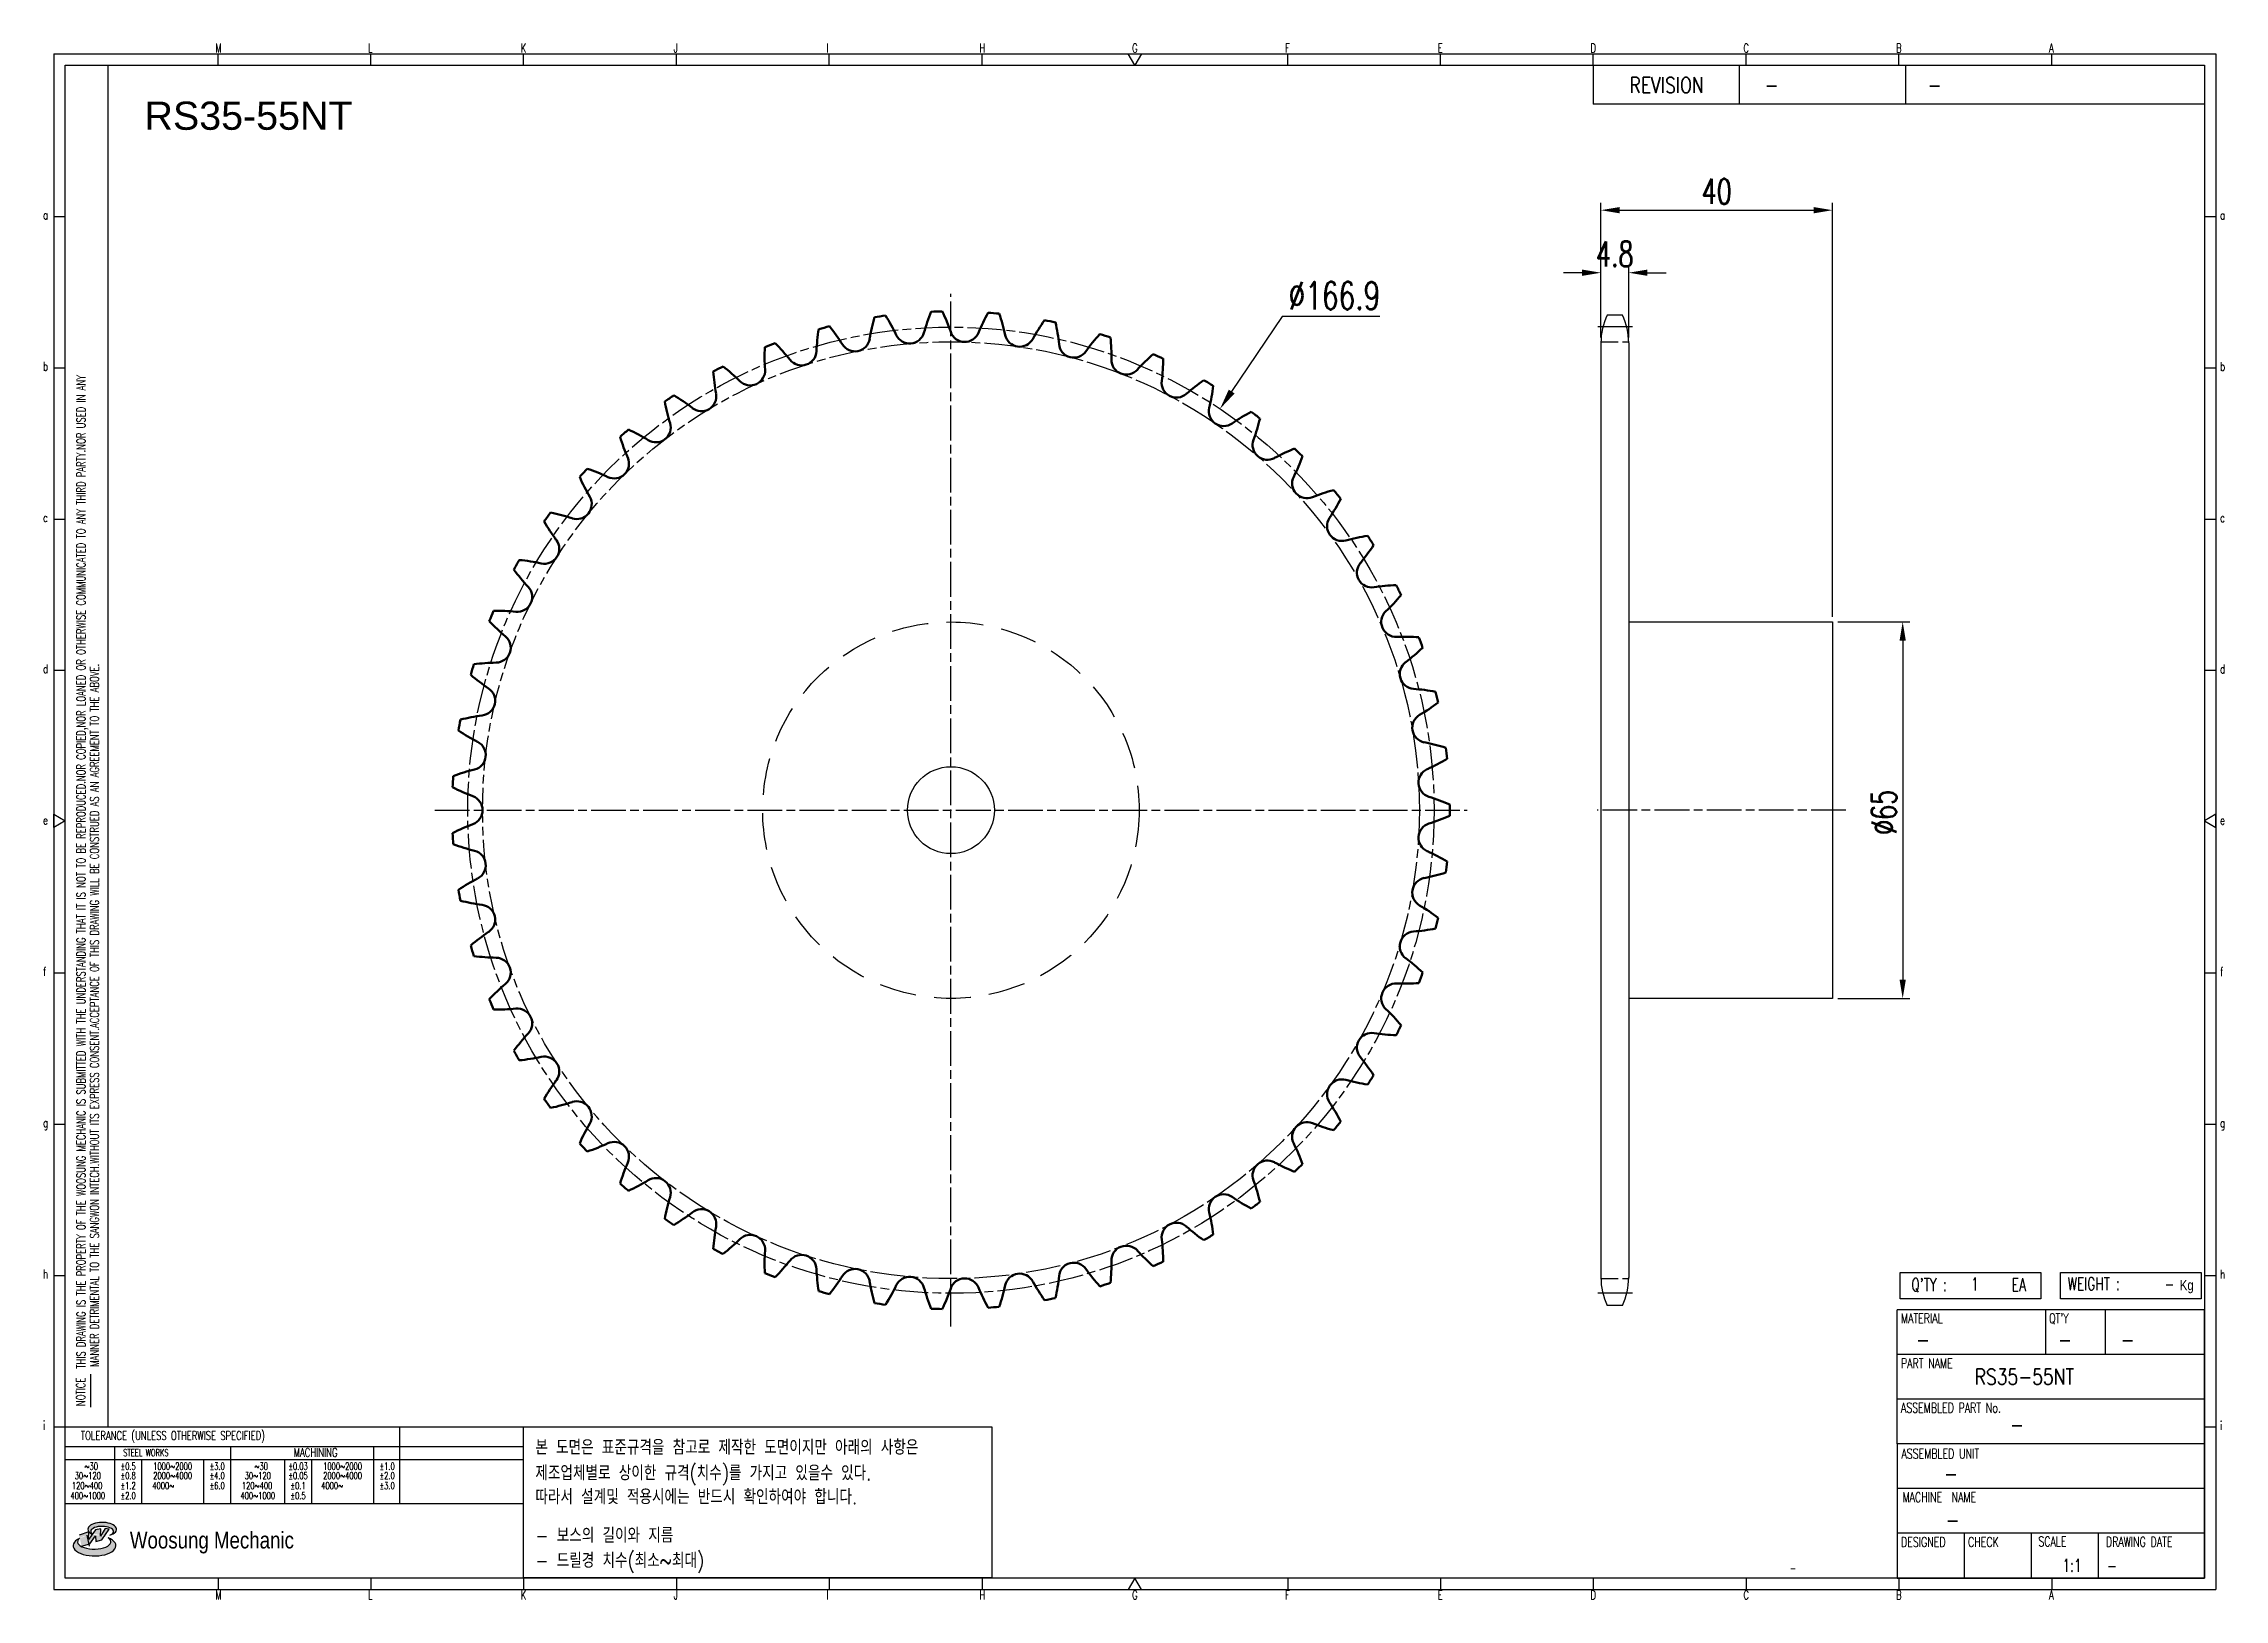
# Model space of a CAD drawing. Header units: millimetres. Extents: x -44812 to -44435, y 1096 to 1364.
import ezdxf
from ezdxf.enums import TextEntityAlignment as Align

# ---------------------------------------------------------------- set-up
doc = ezdxf.new("R2010")
doc.units = ezdxf.units.MM
for name, pattern in [('AM_ISO02W050', [7.5, 6, -1.5]), ('AM_ISO02W050x2', [3.75, 3, -0.75]), ('AM_ISO08W050', [18, 12, -1.5, 3, -1.5]), ('AM_ISO08W050x2', [9, 6, -0.75, 1.5, -0.75]), ('HIDDEN', [9.525, 6.35, -3.175])]:
    doc.linetypes.add(name, pattern=pattern)
for name, color, linetype, lineweight in [('AM_0N', 7, 'Continuous', 50), ('AM_3N', 6, 'AM_ISO02W050', 25), ('AM_7', 4, 'AM_ISO08W050', 25), ('AM_7N', 4, 'AM_ISO08W050', 25)]:
    doc.layers.add(name, color=color, linetype=linetype, lineweight=lineweight)
for name, color, linetype in [('HL', 2, 'HIDDEN'), ('S-DIM', 7, 'Continuous'), ('TITLE', 7, 'Continuous'), ('도면레이아웃', 7, 'Continuous')]:
    doc.layers.add(name, color=color, linetype=linetype)
doc.styles.add('HAN', font='ROMANS.shx', dxfattribs={"width": 0.7, "bigfont": 'whgtxt.shx'})
doc.styles.add('HKD_ST2', font='romans.shx', dxfattribs={"width": 0.7, "height": 4, "bigfont": '@extfont2.shx'})
doc.styles.add('HSG', font='SIMPLEX.shx', dxfattribs={"width": 0.7, "bigfont": 'HSG.shx'})
doc.styles.add('ROMANS', font='romans.shx', dxfattribs={"width": 0.7, "bigfont": 'whgtxt.shx'})
doc.styles.add('SLDTEXTSTYLE4', font='arial.ttf', dxfattribs={"width": 0.8})
doc.styles.get("Standard").update_dxf_attribs({"font": 'arial.ttf'})
doc.dimstyles.new('APP10', dxfattribs={"dimscale": 2, "dimtxt": 2.4, "dimasz": 1.8, "dimexe": 0.7, "dimexo": 0.5, "dimgap": 0.6, "dimtad": 1, "dimtoh": 1, "dimdec": 1, "dimrnd": 0.01, "dimzin": 9, "dimdsep": 46, "dimtxsty": 'HSG', "dimcen": 0, "dimclrd": 1, "dimclre": 1, "dimclrt": 256, "dimazin": 2, "dimtp": 1, "dimtm": 1, "dimtfac": 0.5, "dimtdec": 1, "dimtofl": 0, "dimtmove": 0, "dimatfit": 3, "dimfxl": 0, "dimtvp": 1, "dimtolj": 2, "dimlwd": -1, "dimlwe": -1, "dimarcsym": 0})
doc.dimstyles.new('APP8', dxfattribs={"dimscale": 1.8, "dimtxt": 2.4, "dimasz": 1.8, "dimexe": 0.7, "dimexo": 0.5, "dimgap": 0.6, "dimtad": 1, "dimtoh": 1, "dimdec": 1, "dimrnd": 0.01, "dimzin": 9, "dimdsep": 46, "dimtxsty": 'HSG', "dimcen": 0, "dimclrd": 1, "dimclre": 1, "dimclrt": 256, "dimazin": 2, "dimtp": 1, "dimtm": 1, "dimtfac": 0.5, "dimtdec": 1, "dimtofl": 0, "dimtmove": 0, "dimatfit": 3, "dimfxl": 0, "dimtvp": 1, "dimtolj": 2, "dimlwd": -1, "dimlwe": -1, "dimarcsym": 0})

# ---------------------------------------------------------------- blocks, each defined once
blk = doc.blocks.new('SUYWSHJH')
at = {"layer": '도면레이아웃'}
h = blk.add_hatch(color=10, dxfattribs=at)
h.paths.add_polyline_path([(1.544, 35.177), (1.554, 34.966), (1.779, 35.034), (2.054, 35.422), (1.908, 35.446), (1.728, 35.167), (1.741, 35.439), (1.547, 35.405), (1.292, 35.041), (1.295, 35.33), (0.943, 35.208), (1.03, 34.8), (1.336, 34.885)])
edge = h.paths.add_edge_path()
edge.add_ellipse((1.795, 35.421), major_axis=(-0.53, 0), ratio=0.487785, start_angle=122.36065, end_angle=403.39574)
edge.add_line((1.411, 35.244), (1.419, 35.261))
edge.add_ellipse((1.798, 35.344), major_axis=(-0.423, 0), ratio=0.444396, start_angle=131.58977, end_angle=386.19408, ccw=False)
edge = h.paths.add_edge_path()
edge.add_ellipse((1.512, 34.815), major_axis=(-0.793, 0), ratio=0.480113, start_angle=314.67633, end_angle=590.85213)
edge.add_ellipse((1.501, 34.958), major_axis=(-0.62, 0), ratio=0.43311, start_angle=331.7024, end_angle=574.42495, ccw=False)
for p, q in [((0, 90.118), (80.15, 90.118)), ((0, 90.118), (0, 33.191)), ((6.089, 89.693), (6.089, 90.118)), ((11.753, 89.693), (11.753, 90.118)), ((17.418, 89.693), (17.418, 90.118)), ((23.082, 89.693), (23.082, 90.118)), ((28.746, 89.693), (28.746, 90.118)), ((34.411, 89.693), (34.411, 90.118)), ((45.739, 89.693), (45.739, 90.118)), ((51.404, 89.693), (51.404, 90.118)), ((57.068, 89.693), (57.068, 90.118)), ((62.732, 89.693), (62.732, 90.118)), ((68.397, 89.693), (68.397, 90.118)), ((74.061, 89.693), (74.061, 90.118)), ((80.15, 90.118), (80.15, 33.191)), ((0, 84.085), (0.425, 84.085)), ((79.725, 84.085), (80.15, 84.085)), ((0, 78.478), (0.425, 78.478)), ((79.725, 78.478), (80.15, 78.478)), ((0, 72.87), (0.425, 72.87)), ((79.725, 72.87), (80.15, 72.87)), ((0, 67.262), (0.425, 67.262)), ((79.725, 67.262), (80.15, 67.262)), ((0, 56.047), (0.425, 56.047)), ((79.725, 56.047), (80.15, 56.047)), ((0, 50.439), (0.425, 50.439)), ((79.725, 50.439), (80.15, 50.439)), ((0, 44.832), (0.425, 44.832)), ((79.725, 44.832), (80.15, 44.832)), ((1.377, 39.947), (1.377, 41.174)), ((0, 39.224), (0.425, 39.224)), ((79.725, 39.224), (80.15, 39.224)), ((0, 33.191), (80.15, 33.191)), ((6.089, 33.616), (6.089, 33.191)), ((11.753, 33.616), (11.753, 33.191)), ((17.418, 33.616), (17.418, 33.191)), ((23.082, 33.616), (23.082, 33.191)), ((28.746, 33.616), (28.746, 33.191)), ((34.411, 33.616), (34.411, 33.191)), ((45.739, 33.616), (45.739, 33.191)), ((51.404, 33.616), (51.404, 33.191)), ((57.068, 33.616), (57.068, 33.191)), ((62.732, 33.616), (62.732, 33.191)), ((68.397, 33.616), (68.397, 33.191)), ((74.061, 33.616), (74.061, 33.191))]:
    blk.add_line(p, q)
at = {"color": 2}
for p, q in [((2.017, 39.224), (2.017, 89.693)), ((0.425, 39.224), (17.418, 39.224)), ((12.816, 39.224), (12.816, 36.382)), ((17.418, 33.616), (17.418, 39.224)), ((0.425, 38.487), (17.418, 38.487)), ((0.425, 38.012), (17.418, 38.012)), ((2.257, 38.487), (2.257, 36.382)), ((3.257, 38.012), (3.257, 36.382)), ((5.557, 38.012), (5.557, 36.382)), ((6.557, 38.5), (6.557, 36.382)), ((8.557, 38.012), (8.557, 36.382)), ((9.557, 38.026), (9.557, 36.382)), ((11.857, 38.487), (11.857, 36.382)), ((0.425, 36.382), (17.418, 36.382))]:
    blk.add_line(p, q, dxfattribs=at)
at = {"color": 6, "ltscale": 0.5}
for p, q in [((57.068, 89.693), (57.068, 88.246)), ((62.47, 89.693), (62.47, 88.246)), ((68.635, 89.693), (68.635, 88.246)), ((79.725, 88.246), (57.068, 88.246)), ((68.336, 38.59), (68.336, 43.563)), ((79.725, 43.563), (68.336, 43.563)), ((73.827, 43.563), (73.827, 41.905)), ((76.037, 43.563), (76.037, 41.905)), ((79.725, 38.59), (79.725, 43.563)), ((79.725, 41.905), (68.336, 41.905)), ((79.725, 40.248), (68.336, 40.248)), ((68.336, 38.59), (68.336, 33.616)), ((79.725, 38.59), (68.336, 38.59)), ((79.725, 33.616), (79.725, 38.59)), ((79.725, 36.932), (68.336, 36.932)), ((79.725, 35.274), (68.336, 35.274)), ((70.822, 33.616), (70.822, 35.274)), ((73.309, 33.616), (73.309, 35.274)), ((75.796, 33.616), (75.796, 35.274)), ((68.336, 33.616), (79.725, 33.616))]:
    blk.add_line(p, q, dxfattribs=at)
for points in [[(40.075, 89.693), (39.83, 90.118), (40.32, 90.118)], [(0.425, 89.693), (79.725, 89.693), (79.725, 33.616), (0.425, 33.616)], [(0.425, 61.679), (0, 61.433), (0, 61.924)], [(79.725, 61.679), (80.15, 61.433), (80.15, 61.924)], [(40.075, 33.616), (39.83, 33.191), (40.32, 33.191)]]:
    blk.add_lwpolyline(points, close=True)
at = {"layer": 'TITLE', "color": 20}
for p, q in [((68.449, 43.961), (68.449, 44.936)), ((68.449, 44.936), (73.654, 44.936)), ((73.654, 44.936), (73.654, 43.961)), ((74.39, 43.961), (74.39, 44.936)), ((74.39, 44.936), (79.595, 44.936)), ((79.595, 44.936), (79.595, 43.961)), ((73.654, 43.961), (68.449, 43.961)), ((79.595, 43.961), (74.39, 43.961))]:
    blk.add_line(p, q, dxfattribs=at)
at = {"layer": '도면레이아웃'}
for p, q in [((1.295, 35.33), (0.943, 35.208)), ((1.03, 34.8), (1.336, 34.885)), ((1.224, 35.208), (1.311, 34.8)), ((1.224, 35.208), (1.224, 35.208)), ((1.547, 35.405), (1.292, 35.041)), ((1.292, 35.041), (1.295, 35.33)), ((1.336, 34.885), (1.544, 35.177)), ((1.419, 35.261), (1.411, 35.244)), ((1.544, 35.177), (1.554, 34.966)), ((1.741, 35.439), (1.547, 35.405)), ((1.554, 34.966), (1.779, 35.034)), ((1.908, 35.446), (1.728, 35.167)), ((1.728, 35.167), (1.741, 35.439)), ((1.779, 35.034), (2.054, 35.422)), ((2.054, 35.422), (1.908, 35.446))]:
    blk.add_line(p, q, dxfattribs=at)
for centre, major_axis, ratio, start_param, end_param in [((1.795, 35.421), (-0.53, 0), 0.487785, 2.135596, 7.040584), ((1.512, 34.815), (-0.793, 0), 0.480113, 5.492138, 10.312315), ((1.501, 34.958), (-0.62, 0), 0.43311, 5.789299, 10.025607), ((1.798, 35.344), (-0.423, 0), 0.444396, 2.296675, 6.740358)]:
    blk.add_ellipse(centre, major_axis=major_axis, ratio=ratio, start_param=start_param, end_param=end_param, dxfattribs=at)
at = {"color": 4, "style": 'HKD_ST2', "width": 0.7}
for s, p in [('M', (5.988, 90.164)), ('L', (11.652, 90.164)), ('K', (17.316, 90.164)), ('J', (22.981, 90.164)), ('I', (28.645, 90.164)), ('H', (34.309, 90.164)), ('G', (39.974, 90.164)), ('F', (45.638, 90.164)), ('E', (51.302, 90.164)), ('D', (56.967, 90.164)), ('C', (62.631, 90.164)), ('B', (68.295, 90.164)), ('A', (73.96, 90.164)), ('a', (-0.395, 83.976)), ('a', (80.305, 83.97)), ('b', (-0.395, 78.368)), ('b', (80.305, 78.362)), ('c', (-0.395, 72.76)), ('c', (80.305, 72.754)), ('d', (-0.395, 67.153)), ('d', (80.305, 67.147)), ('e', (-0.395, 61.545)), ('e', (80.305, 61.539)), ('f', (-0.395, 55.937)), ('f', (80.305, 55.931)), ('g', (-0.395, 50.33)), ('g', (80.305, 50.324)), ('h', (-0.395, 44.722)), ('h', (80.305, 44.716)), ('i', (-0.395, 39.114)), ('i', (80.305, 39.108)), ('M', (5.988, 32.824)), ('L', (11.652, 32.824)), ('K', (17.316, 32.824)), ('J', (22.981, 32.824)), ('I', (28.645, 32.824)), ('H', (34.309, 32.824)), ('G', (39.974, 32.824)), ('F', (45.638, 32.824)), ('E', (51.302, 32.824)), ('D', (56.967, 32.824)), ('C', (62.631, 32.824)), ('B', (68.295, 32.824)), ('A', (73.96, 32.824))]:
    blk.add_text(s, height=0.326, dxfattribs=at).set_placement(p)
for s, height, style, width, p in [('REVISION', 0.5806, 'HAN', 0.8, (58.415, 88.664)), ('-', 0.581, 'HAN', 0.8, (63.426, 88.664)), ('-', 0.581, 'HAN', 0.8, (69.468, 88.664)), ("Q'TY : ", 0.4746, 'HKD_ST2', 0.7, (68.857, 44.253)), ('1', 0.475, 'HKD_ST2', 0.7, (71.071, 44.275)), ('EA', 0.4746, 'HKD_ST2', 0.7, (72.578, 44.253)), ('WEIGHT : ', 0.4746, 'HKD_ST2', 0.7, (74.65, 44.286)), ('-', 0.581, 'HAN', 0.8, (69.029, 42.157)), ('-', 0.581, 'HAN', 0.8, (74.289, 42.157)), ('-', 0.581, 'HAN', 0.8, (76.623, 42.157)), ('-', 0.581, 'HAN', 0.8, (72.515, 39.013)), ('-', 0.581, 'HAN', 0.8, (70.067, 37.189)), ('-', 0.581, 'HAN', 0.8, (70.126, 35.48)), ('1:1', 0.4746, 'HKD_ST2', 0.7, (74.458, 33.848)), ('-', 0.475, 'HKD_ST2', 0.7, (76.112, 33.837))]:
    blk.add_text(s, height=height, dxfattribs=dict(style=style, width=width)).set_placement(p)
at = {"color": 1, "style": 'HKD_ST2', "width": 0.7}
for s, p in [(' THIS DRAWING IS THE PROPERTY OF THE WOOSUNG MECHANIC IS SUBMITTED WITH THE UNDERSTANDING THAT IT IS NOT TO BE REPRODUCED.NOR COPIED,NOR LOANED OR OTHERWISE COMMUNICATED TO ANY THIRD PARTY.NOR USED IN ANY', (1.173, 41.217)), ('MANNER DETRIMENTAL TO THE SANGWON INTECH.WITHOUT ITS EXPRESS CONSENT.ACCEPTANCE OF THIS DRAWING WILL BE CONSTRUED AS AN AGREEMENT TO THE ABOVE.', (1.672, 41.447))]:
    blk.add_text(s, height=0.326266, rotation=90, dxfattribs=at).set_placement(p)
at = {"style": 'HKD_ST2', "width": 0.7}
blk.add_text('-', height=0.475, dxfattribs=at).set_placement((78.613, 44.286), align=Align.RIGHT)
at = {"color": 4, "style": 'HKD_ST2', "width": 0.7}
for s, height, p in [('MATERIAL', 0.3651, (68.474, 43.425)), ("QT'Y", 0.3651, (73.965, 43.425)), ('PART NAME', 0.3651, (68.474, 41.756)), ('ASSEMBLED PART No.', 0.36511, (68.474, 40.109)), ('ASSEMBLED UNIT', 0.36511, (68.49, 38.408)), ('MACHINE  NAME', 0.36511, (68.532, 36.794)), ('DESIGNED', 0.3651, (68.474, 35.136)), ('CHECK', 0.3651, (70.961, 35.136)), ('SCALE', 0.3651, (73.566, 35.153)), ('DRAWING DATE', 0.36511, (76.071, 35.141))]:
    blk.add_text(s, height=height, dxfattribs=at).set_placement(p, align=Align.TOP_LEFT)
at = {"style": 'HKD_ST2', "width": 0.7}
blk.add_text('NOTICE', height=0.3263, rotation=90, dxfattribs=at).set_placement((1.163, 39.988))
for s, height, style, width, p in [('TOLERANCE (UNLESS OTHERWISE SPECIFIED)', 0.32627, 'HKD_ST2', 0.7, (4.417, 38.896)), ('-', 0.326, 'ROMANS', 0.65, (64.469, 33.975))]:
    blk.add_text(s, height=height, dxfattribs=dict(style=style, width=width)).set_placement(p, align=Align.MIDDLE_CENTER)
at = {"color": 4, "style": 'HKD_ST2', "width": 0.7}
for s, height, p in [('STEEL WORKS', 0.26101, (3.416, 38.268)), ('MACHINING', 0.3263, (9.707, 38.27)), ('%%P0.5', 0.261, (2.757, 37.762)), ('%%P0.8', 0.261, (2.757, 37.411)), ('%%P3.0', 0.261, (6.057, 37.762)), ('%%P4.0', 0.261, (6.057, 37.411)), ('%%P0.03', 0.261, (9.057, 37.762)), ('%%P0.05', 0.261, (9.057, 37.411)), ('%%P1.0', 0.261, (12.357, 37.762)), ('%%P2.0', 0.261, (12.357, 37.411)), ('%%P1.2', 0.261, (2.757, 37.045)), ('%%P2.0', 0.261, (2.757, 36.67)), ('%%P6.0', 0.261, (6.057, 37.045)), ('%%P0.1', 0.261, (9.057, 37.045)), ('%%P0.5', 0.261, (9.057, 36.67)), ('%%P3.0', 0.261, (12.357, 37.045))]:
    blk.add_text(s, height=height, dxfattribs=at).set_placement(p, align=Align.MIDDLE)
for s, height, p in [('30%%126120', 0.261, (1.263, 37.411)), ('%%12630', 0.261, (1.389, 37.762)), ('2000%%1264000', 0.26101, (4.407, 37.411)), ('1000%%1262000', 0.26101, (4.407, 37.762)), ('30%%126120', 0.261, (7.563, 37.411)), ('%%12630', 0.261, (7.689, 37.762)), ('2000%%1264000', 0.26101, (10.707, 37.411)), ('1000%%1262000', 0.26101, (10.707, 37.762)), ('400%%1261000', 0.26101, (1.263, 36.67)), ('120%%126400', 0.26101, (1.237, 37.045)), ('4000%%126', 0.261, (4.061, 37.045)), ('400%%1261000', 0.26101, (7.563, 36.67)), ('120%%126400', 0.26101, (7.537, 37.045)), ('4000%%126', 0.261, (10.321, 37.045))]:
    blk.add_text(s, height=height, dxfattribs=at).set_placement(p, align=Align.MIDDLE_CENTER)
at = {"color": 1, "style": 'SLDTEXTSTYLE4', "width": 0.8}
blk.add_text('Woosung Mechanic', height=0.61957, dxfattribs=at).set_placement((2.822, 34.711))
at = {"layer": 'TITLE', "width": 0.8}
blk.add_text('Kg', height=0.3789, dxfattribs=at).set_placement((78.807, 44.286))
blk = doc.blocks.new('*D645')
at = {"layer": 'Defpoints', "color": 0, "transparency": 16777216}
for p in [(-44502.87, 1264.61), (-44502.87, 1199.61), (-44490.76, 1199.61)]:
    blk.add_point(p, dxfattribs=at)
at = {"layer": 'S-DIM', "color": 1, "transparency": 16777216}
for p, q in [((-44501.97, 1264.61), (-44489.5, 1264.61)), ((-44490.76, 1261.37), (-44490.76, 1202.85)), ((-44501.97, 1199.61), (-44489.5, 1199.61))]:
    blk.add_line(p, q, dxfattribs=at)
for points in [[(-44491.3, 1261.37), (-44490.22, 1261.37), (-44490.76, 1264.61)], [(-44491.3, 1202.85), (-44490.22, 1202.85), (-44490.76, 1199.61)]]:
    blk.add_solid(points, dxfattribs=at)
at = {"layer": 'S-DIM', "transparency": 16777216, "insert": (-44494, 1231.73), "char_height": 4.32, "attachment_point": 5, "rotation": 90, "style": 'HSG'}
blk.add_mtext('\\A2;%%c65', dxfattribs=at)
blk = doc.blocks.new('*D646')
at = {"layer": 'Defpoints', "color": 0, "transparency": 16777216}
for p in [(-44538.07, 1324.91), (-44542.87, 1312.81), (-44538.07, 1312.81)]:
    blk.add_point(p, dxfattribs=at)
at = {"layer": 'S-DIM', "color": 1, "transparency": 16777216}
for p, q in [((-44542.87, 1313.71), (-44542.87, 1326.17)), ((-44538.07, 1313.71), (-44538.07, 1326.17)), ((-44546.11, 1324.91), (-44549.35, 1324.91)), ((-44534.83, 1324.91), (-44531.59, 1324.91))]:
    blk.add_line(p, q, dxfattribs=at)
for points in [[(-44546.11, 1325.45), (-44546.11, 1324.37), (-44542.87, 1324.91)], [(-44534.83, 1325.45), (-44534.83, 1324.37), (-44538.07, 1324.91)]]:
    blk.add_solid(points, dxfattribs=at)
at = {"layer": 'S-DIM', "transparency": 16777216, "insert": (-44540.47, 1328.15), "char_height": 4.32, "attachment_point": 5, "style": 'HSG'}
blk.add_mtext('\\A2;4.8', dxfattribs=at)
blk = doc.blocks.new('*D647')
at = {"layer": 'Defpoints', "color": 0, "transparency": 16777216}
for p in [(-44502.87, 1335.71), (-44542.87, 1312.81), (-44502.87, 1264.61)]:
    blk.add_point(p, dxfattribs=at)
at = {"layer": 'S-DIM', "color": 1, "transparency": 16777216}
for p, q in [((-44542.87, 1313.71), (-44542.87, 1336.97)), ((-44502.87, 1265.51), (-44502.87, 1336.97)), ((-44539.63, 1335.71), (-44506.11, 1335.71))]:
    blk.add_line(p, q, dxfattribs=at)
for points in [[(-44539.63, 1336.25), (-44539.63, 1335.17), (-44542.87, 1335.71)], [(-44506.11, 1336.25), (-44506.11, 1335.17), (-44502.87, 1335.71)]]:
    blk.add_solid(points, dxfattribs=at)
at = {"layer": 'S-DIM', "transparency": 16777216, "insert": (-44522.87, 1338.95), "char_height": 4.32, "attachment_point": 5, "style": 'HSG'}
blk.add_mtext('\\A2;40', dxfattribs=at)
blk = doc.blocks.new('*D648')
at = {"layer": 'Defpoints', "color": 0, "transparency": 16777216}
for p in [(-44608.64, 1301.4), (-44701.56, 1162.83)]:
    blk.add_point(p, dxfattribs=at)
at = {"layer": 'S-DIM', "color": 1, "transparency": 16777216}
for p, q in [((-44597.93, 1317.36), (-44606.63, 1304.39)), ((-44581.05, 1317.36), (-44597.93, 1317.36))]:
    blk.add_line(p, q, dxfattribs=at)
blk.add_solid([(-44607.13, 1304.73), (-44606.13, 1304.06), (-44608.64, 1301.4)], dxfattribs=at)
at = {"layer": 'S-DIM', "transparency": 16777216, "insert": (-44588.89, 1320.96), "char_height": 4.8, "attachment_point": 5, "style": 'HSG'}
blk.add_mtext('\\A2;∅166.9', dxfattribs=at)

msp = doc.modelspace()

# ---------------------------------------------------------------- linework, layer by layer
for p, q in [((-44539.14, 1317.61), (-44541.8, 1317.61)), ((-44542.87, 1312.81), (-44542.87, 1151.41)), ((-44538.07, 1312.81), (-44538.07, 1151.41)), ((-44539.14, 1146.61), (-44541.8, 1146.61))]:
    msp.add_line(p, q)
msp.add_lwpolyline([(-44538.07, 1264.61), (-44502.87, 1264.61), (-44502.87, 1199.61), (-44538.07, 1199.61)])
at = {"color": 4}
msp.add_lwpolyline([(-44728.89, 1125.66), (-44648.02, 1125.66), (-44648.02, 1099.54), (-44728.89, 1099.54)], close=True, dxfattribs=at)
msp.add_circle((-44655.1, 1232.11), 7.5)
for centre, start, end in [((-44531.57, 1312.81), 154.8633, 180), ((-44549.37, 1312.81), 0, 25.1367), ((-44531.57, 1151.41), 180, 205.1367), ((-44549.37, 1151.41), 334.8633, 0)]:
    msp.add_arc(centre, 11.3, start, end)
at = {"layer": 'AM_0N'}
for centre, radius, start, end in [((-44626.35, 1305.03), 34.75, 157.7406, 164.0909), ((-44655.1, 1232.11), 86.14, 91.0005, 92.2722), ((-44687.96, 1303.27), 34.75, 19.1818, 25.5321), ((-44618.23, 1301.28), 34.75, 151.1952, 157.5455), ((-44655.1, 1232.11), 86.14, 84.455, 85.7268), ((-44643.62, 1309.64), 34.75, 170.8315, 177.1818), ((-44655.1, 1232.11), 86.14, 104.0914, 105.3631), ((-44703.22, 1293.98), 34.75, 32.2727, 38.623), ((-44634.85, 1307.83), 34.75, 164.2861, 170.6364), ((-44655.1, 1232.11), 86.14, 97.5459, 98.8177), ((-44695.85, 1299.06), 34.75, 25.7273, 32.0776), ((-44662.24, 1315.26), 2.57, 205.7273, 344.0909), ((-44652.71, 1315.53), 2.57, 199.1818, 337.5455), ((-44679.63, 1306.55), 34.75, 12.6364, 18.9867), ((-44610.59, 1296.62), 34.75, 144.6497, 151), ((-44655.1, 1232.11), 86.14, 77.9096, 79.1813), ((-44670.98, 1308.86), 34.75, 6.0909, 12.4412), ((-44603.52, 1291.13), 34.75, 138.1042, 144.4545), ((-44655.1, 1232.11), 86.14, 71.3641, 72.6359), ((-44652.53, 1310.45), 34.75, 177.377, 183.7273), ((-44655.1, 1232.11), 86.14, 110.6369, 111.9086), ((-44709.96, 1288.09), 34.75, 38.8182, 45.1685), ((-44680.88, 1311.48), 2.57, 218.8182, 357.1818), ((-44671.67, 1313.9), 2.57, 212.2727, 350.6364), ((-44643.22, 1314.71), 2.57, 192.6364, 331), ((-44633.88, 1312.82), 2.57, 186.0909, 324.4545), ((-44662.13, 1310.17), 34.75, 359.5455, 5.8958), ((-44597.13, 1284.87), 34.75, 131.5588, 137.9091), ((-44655.1, 1232.11), 86.14, 64.8187, 66.0904), ((-44655.1, 1232.11), 86.14, 117.1823, 118.4541), ((-44661.47, 1310.23), 34.75, 183.9224, 190.2727), ((-44715.98, 1281.47), 34.75, 45.3636, 51.7139), ((-44689.76, 1308.02), 2.57, 225.3636, 3.7273), ((-44624.82, 1309.88), 2.57, 179.5455, 317.9091), ((-44653.19, 1310.47), 34.75, 353, 359.3503), ((-44655.1, 1232.11), 86.14, 123.7278, 124.9995), ((-44721.21, 1274.21), 34.75, 51.9091, 58.2594), ((-44698.19, 1303.57), 2.57, 231.9091, 10.2727), ((-44616.15, 1305.92), 2.57, 173, 311.3636), ((-44591.5, 1277.91), 34.75, 125.0133, 131.3636), ((-44655.1, 1232.11), 86.14, 58.2732, 59.545), ((-44644.27, 1309.74), 34.75, 346.4545, 352.8048), ((-44670.34, 1308.99), 34.75, 190.4679, 196.8182), ((-44608, 1301), 2.57, 166.4545, 304.8182), ((-44586.69, 1270.37), 34.75, 118.4679, 124.8182), ((-44655.1, 1232.11), 86.14, 51.7278, 52.9995), ((-44635.49, 1308), 34.75, 339.9091, 346.2594), ((-44655.1, 1232.11), 86.14, 130.2732, 131.545), ((-44679, 1306.75), 34.75, 197.0133, 203.3636), ((-44725.58, 1266.4), 34.75, 58.4545, 64.8048), ((-44706.05, 1298.2), 2.57, 238.4545, 16.8182), ((-44600.45, 1295.18), 2.57, 159.9091, 298.2727), ((-44713.26, 1291.96), 2.57, 245, 23.3636), ((-44582.78, 1262.32), 34.75, 111.9224, 118.2727), ((-44626.97, 1305.27), 34.75, 333.3636, 339.7139), ((-44655.1, 1232.11), 86.14, 45.1823, 46.4541), ((-44655.1, 1232.11), 86.14, 136.8187, 138.0904), ((-44687.35, 1303.54), 34.75, 203.5588, 209.9091), ((-44729.02, 1258.14), 34.75, 65, 71.3503), ((-44593.62, 1288.54), 2.57, 153.3636, 291.7273), ((-44719.7, 1284.94), 2.57, 251.5455, 29.9091), ((-44579.8, 1253.88), 34.75, 105.377, 111.7273), ((-44618.81, 1301.58), 34.75, 326.8182, 333.1685), ((-44655.1, 1232.11), 86.14, 38.6369, 39.9086), ((-44655.1, 1232.11), 86.14, 143.3641, 144.6359), ((-44695.29, 1299.4), 34.75, 210.1042, 216.4545), ((-44731.51, 1249.54), 34.75, 71.5455, 77.8958), ((-44587.59, 1281.16), 2.57, 146.8182, 285.1818), ((-44725.3, 1277.23), 2.57, 258.0909, 36.4545), ((-44577.81, 1245.15), 34.75, 98.8315, 105.1818), ((-44611.13, 1297), 34.75, 320.2727, 326.623), ((-44655.1, 1232.11), 86.14, 32.0914, 33.3631), ((-44655.1, 1232.11), 86.14, 149.9096, 151.1813), ((-44702.69, 1294.38), 34.75, 216.6497, 223), ((-44733, 1240.72), 34.75, 78.0909, 84.4412), ((-44582.43, 1273.15), 2.57, 140.2727, 278.6364), ((-44729.98, 1268.93), 2.57, 264.6364, 43), ((-44576.83, 1236.26), 34.75, 92.2861, 98.6364), ((-44604.02, 1291.56), 34.75, 313.7273, 320.0776), ((-44655.1, 1232.11), 86.14, 25.5459, 26.8177), ((-44655.1, 1232.11), 86.14, 156.455, 157.7268), ((-44733.47, 1231.78), 34.75, 84.6364, 90.9867), ((-44578.23, 1264.6), 2.57, 133.7273, 272.0909), ((-44709.48, 1288.55), 34.75, 223.1952, 229.5455), ((-44733.69, 1260.16), 2.57, 271.1818, 49.5455), ((-44576.87, 1227.31), 34.75, 85.7406, 92.0909), ((-44655.1, 1232.11), 86.14, 19.0005, 20.2722), ((-44597.58, 1285.35), 34.75, 307.1818, 313.5321), ((-44655.1, 1232.11), 86.14, 163.0005, 164.2722), ((-44715.56, 1281.98), 34.75, 229.7406, 236.0909), ((-44732.92, 1222.85), 34.75, 91.1818, 97.5321), ((-44575.03, 1255.62), 2.57, 127.1818, 265.5455), ((-44736.38, 1251.01), 2.57, 277.7273, 56.0909), ((-44577.93, 1218.42), 34.75, 79.1952, 85.5455), ((-44591.89, 1278.45), 34.75, 300.6364, 306.9867), ((-44655.1, 1232.11), 86.14, 12.455, 13.7268), ((-44655.1, 1232.11), 86.14, 169.5459, 170.8177), ((-44731.36, 1214.04), 34.75, 97.7273, 104.0776), ((-44572.87, 1246.34), 2.57, 120.6364, 259), ((-44720.85, 1274.76), 34.75, 236.2861, 242.6364), ((-44738, 1241.63), 2.57, 284.2727, 62.6364), ((-44579.99, 1209.72), 34.75, 72.6497, 79), ((-44655.1, 1232.11), 86.14, 5.9096, 7.1813), ((-44728.8, 1205.47), 34.75, 104.2727, 110.623), ((-44571.79, 1236.88), 2.57, 114.0909, 252.4545), ((-44587.02, 1270.94), 34.75, 294.0909, 300.4412), ((-44655.1, 1232.11), 86.14, 176.0914, 177.3631), ((-44725.28, 1266.99), 34.75, 242.8315, 249.1818), ((-44738.55, 1232.11), 2.57, 290.8182, 69.1818), ((-44583.03, 1201.3), 34.75, 66.1042, 72.4545), ((-44655.1, 1232.11), 86.14, 359.3641, 0.6359), ((-44725.28, 1197.24), 34.75, 110.8182, 117.1685), ((-44655.1, 1232.11), 86.14, 182.6369, 183.9086), ((-44571.79, 1227.35), 2.57, 107.5455, 245.9091), ((-44583.03, 1262.93), 34.75, 287.5455, 293.8958), ((-44728.8, 1258.76), 34.75, 249.377, 255.7273), ((-44738, 1222.6), 2.57, 297.3636, 75.7273), ((-44587.02, 1193.29), 34.75, 59.5588, 65.9091), ((-44720.85, 1189.46), 34.75, 117.3636, 123.7139), ((-44572.87, 1217.88), 2.57, 101, 239.3636), ((-44579.99, 1254.51), 34.75, 281, 287.3503), ((-44655.1, 1232.11), 86.14, 352.8187, 354.0904), ((-44655.1, 1232.11), 86.14, 189.1823, 190.4541), ((-44731.36, 1250.19), 34.75, 255.9224, 262.2727), ((-44736.38, 1213.21), 2.57, 303.9091, 82.2727), ((-44591.89, 1185.78), 34.75, 53.0133, 59.3636), ((-44655.1, 1232.11), 86.14, 346.2732, 347.545), ((-44715.56, 1182.25), 34.75, 123.9091, 130.2594), ((-44655.1, 1232.11), 86.14, 195.7278, 196.9995), ((-44575.03, 1208.6), 2.57, 94.4545, 232.8182), ((-44577.93, 1245.8), 34.75, 274.4545, 280.8048), ((-44732.92, 1241.38), 34.75, 262.4679, 268.8182), ((-44733.69, 1204.07), 2.57, 310.4545, 88.8182), ((-44597.58, 1178.88), 34.75, 46.4679, 52.8182), ((-44709.48, 1175.68), 34.75, 130.4545, 136.8048), ((-44578.23, 1199.63), 2.57, 87.9091, 226.2727), ((-44576.87, 1236.92), 34.75, 267.9091, 274.2594), ((-44655.1, 1232.11), 86.14, 339.7278, 340.9995), ((-44655.1, 1232.11), 86.14, 202.2732, 203.545), ((-44733.47, 1232.44), 34.75, 269.0133, 275.3636), ((-44729.98, 1195.29), 2.57, 317, 95.3636), ((-44604.02, 1172.67), 34.75, 39.9224, 46.2727), ((-44655.1, 1232.11), 86.14, 333.1823, 334.4541), ((-44702.69, 1169.85), 34.75, 137, 143.3503), ((-44655.1, 1232.11), 86.14, 208.8187, 210.0904), ((-44582.43, 1191.08), 2.57, 81.3636, 219.7273), ((-44576.83, 1227.97), 34.75, 261.3636, 267.7139), ((-44733, 1223.51), 34.75, 275.5588, 281.9091), ((-44725.3, 1187), 2.57, 323.5455, 101.9091), ((-44611.13, 1167.23), 34.75, 33.377, 39.7273), ((-44655.1, 1232.11), 86.14, 326.6369, 327.9086), ((-44695.29, 1164.83), 34.75, 143.5455, 149.8958), ((-44587.59, 1183.06), 2.57, 74.8182, 213.1818), ((-44577.81, 1219.07), 34.75, 254.8182, 261.1685), ((-44655.1, 1232.11), 86.14, 215.3641, 216.6359), ((-44731.51, 1214.68), 34.75, 282.1042, 288.4545), ((-44719.7, 1179.29), 2.57, 330.0909, 108.4545), ((-44618.81, 1162.64), 34.75, 26.8315, 33.1818), ((-44687.35, 1160.69), 34.75, 150.0909, 156.4412), ((-44593.62, 1175.69), 2.57, 68.2727, 206.6364), ((-44579.8, 1210.35), 34.75, 248.2727, 254.623), ((-44655.1, 1232.11), 86.14, 320.0914, 321.3631), ((-44655.1, 1232.11), 86.14, 221.9096, 223.1813), ((-44729.02, 1206.09), 34.75, 288.6497, 295), ((-44713.26, 1172.27), 2.57, 336.6364, 115), ((-44679, 1157.47), 34.75, 156.6364, 162.9867), ((-44600.45, 1169.05), 2.57, 61.7273, 200.0909), ((-44582.78, 1201.91), 34.75, 241.7273, 248.0776), ((-44626.97, 1158.96), 34.75, 20.2861, 26.6364), ((-44655.1, 1232.11), 86.14, 228.455, 229.7268), ((-44725.58, 1197.83), 34.75, 295.1952, 301.5455), ((-44706.05, 1166.03), 2.57, 343.1818, 121.5455), ((-44635.49, 1156.23), 34.75, 13.7406, 20.0909), ((-44655.1, 1232.11), 86.14, 313.5459, 314.8177), ((-44670.34, 1155.24), 34.75, 163.1818, 169.5321), ((-44608, 1163.23), 2.57, 55.1818, 193.5455), ((-44586.69, 1193.86), 34.75, 235.1818, 241.5321), ((-44655.1, 1232.11), 86.14, 307.0005, 308.2722), ((-44655.1, 1232.11), 86.14, 235.0005, 236.2722), ((-44721.21, 1190.02), 34.75, 301.7406, 308.0909), ((-44698.19, 1160.65), 2.57, 349.7273, 128.0909), ((-44661.47, 1154), 34.75, 169.7273, 176.0776), ((-44616.15, 1158.31), 2.57, 48.6364, 187), ((-44591.5, 1186.31), 34.75, 228.6364, 234.9867), ((-44644.27, 1154.49), 34.75, 7.1952, 13.5455), ((-44655.1, 1232.11), 86.14, 241.5459, 242.8177), ((-44715.98, 1182.76), 34.75, 308.2861, 314.6364), ((-44689.76, 1156.21), 2.57, 356.2727, 134.6364), ((-44652.53, 1153.78), 34.75, 176.2727, 182.623), ((-44624.82, 1154.35), 2.57, 42.0909, 180.4545), ((-44597.13, 1179.36), 34.75, 222.0909, 228.4412), ((-44653.19, 1153.76), 34.75, 0.6497, 7), ((-44655.1, 1232.11), 86.14, 300.455, 301.7268), ((-44709.96, 1176.14), 34.75, 314.8315, 321.1818), ((-44680.88, 1152.75), 2.57, 2.8182, 141.1818), ((-44643.62, 1154.58), 34.75, 182.8182, 189.1685), ((-44671.67, 1150.33), 2.57, 9.3636, 147.7273), ((-44633.88, 1151.41), 2.57, 35.5455, 173.9091), ((-44603.52, 1173.1), 34.75, 215.5455, 221.8958), ((-44662.13, 1154.06), 34.75, 354.1042, 0.4545), ((-44655.1, 1232.11), 86.14, 293.9096, 295.1813), ((-44655.1, 1232.11), 86.14, 248.0914, 249.3631), ((-44655.1, 1232.11), 86.14, 254.6369, 255.9086), ((-44703.22, 1170.25), 34.75, 321.377, 327.7273), ((-44634.85, 1156.4), 34.75, 189.3636, 195.7139), ((-44695.85, 1165.17), 34.75, 327.9224, 334.2727), ((-44662.24, 1148.97), 2.57, 15.9091, 154.2727), ((-44626.35, 1159.2), 34.75, 195.9091, 202.2594), ((-44687.96, 1160.96), 34.75, 334.4679, 340.8182), ((-44652.71, 1148.7), 2.57, 22.4545, 160.8182), ((-44618.23, 1162.95), 34.75, 202.4545, 208.8048), ((-44679.63, 1157.68), 34.75, 341.0133, 347.3636), ((-44643.22, 1149.52), 2.57, 29, 167.3636), ((-44610.59, 1167.6), 34.75, 209, 215.3503), ((-44670.98, 1155.37), 34.75, 347.5588, 353.9091), ((-44655.1, 1232.11), 86.14, 287.3641, 288.6359), ((-44655.1, 1232.11), 86.14, 261.1823, 262.4541), ((-44655.1, 1232.11), 86.14, 267.7278, 268.9995), ((-44655.1, 1232.11), 86.14, 274.2732, 275.545), ((-44655.1, 1232.11), 86.14, 280.8187, 282.0904)]:
    msp.add_arc(centre, radius, start, end, dxfattribs=at)
at = {"layer": 'AM_3N', "linetype": 'AM_ISO02W050x2'}
for p, q in [((-44542.87, 1312.97), (-44538.08, 1312.97)), ((-44542.87, 1151.26), (-44538.08, 1151.26))]:
    msp.add_line(p, q, dxfattribs=at)
at = {"layer": 'AM_7', "linetype": 'AM_ISO08W050x2'}
for p, q in [((-44537.42, 1315.54), (-44543.53, 1315.54)), ((-44500.59, 1232.11), (-44543.53, 1232.11)), ((-44500.59, 1232.11), (-44543.53, 1232.11)), ((-44500.59, 1232.11), (-44543.53, 1232.11)), ((-44500.59, 1232.11), (-44543.53, 1232.11)), ((-44537.42, 1148.69), (-44543.53, 1148.69))]:
    msp.add_line(p, q, dxfattribs=at)
for radius in [83.42, 80.88]:
    msp.add_circle((-44655.1, 1232.11), radius, dxfattribs=at)
at = {"layer": 'AM_7N', "linetype": 'AM_ISO08W050x2'}
for p, q in [((-44655.1, 1142.97), (-44655.1, 1321.26)), ((-44744.24, 1232.11), (-44565.95, 1232.11))]:
    msp.add_line(p, q, dxfattribs=at)
at = {"layer": 'HL'}
msp.add_circle((-44655.1, 1232.11), 32.5, dxfattribs=at)

# ---------------------------------------------------------------- block references
at = {"xscale": 4.658222940174602, "yscale": 4.658222940174602, "zscale": 4.658222940174602}
msp.add_blockref('SUYWSHJH', (-44810.02, 942.94), dxfattribs=at)

# ---------------------------------------------------------------- texts
at = {"color": 2}
msp.add_text('RS35-55NT', height=4.867, dxfattribs=at).set_placement((-44794.34, 1349.59))
at = {"style": 'HAN', "width": 0.8}
msp.add_text('RS35-55NT', height=2.705, dxfattribs=at).set_placement((-44478.32, 1132.93))
at = {"color": 4, "style": 'HAN', "width": 0.8}
for s, p in [('본 도면은 표준규격을 참고로 제작한 도면이지만 아래의 사항은', (-44726.86, 1120.82)), ('제조업체별로 상이한 규격(치수)를 가지고 있을수 있다.', (-44726.86, 1116.39)), ('따라서 설계및 적용시에는 반드시 확인하여야 합니다.', (-44726.86, 1112.27)), ('- 보스의 길이와 지름', (-44726.86, 1105.63)), ('- 드릴경 치수(최소~최대)', (-44726.86, 1101.28))]:
    msp.add_text(s, height=2.559, dxfattribs=at).set_placement(p)

# ---------------------------------------------------------------- dimensions: what is measured, and where the dimension line sits
at = {"layer": 'S-DIM'}
dim = msp.add_linear_dim(base=(-44502.87, 1335.71), p1=(-44542.87, 1312.81), p2=(-44502.87, 1264.61), dimstyle='APP8', dxfattribs=at)
dim.commit()
dim.dimension.update_dxf_attribs({"geometry": '*D647', "text_midpoint": (-44522.87, 1338.95)})
dim = msp.add_linear_dim(base=(-44538.07, 1324.91), p1=(-44542.87, 1312.81), p2=(-44538.07, 1312.81), dimstyle='APP8', dxfattribs=at)
dim.commit()
dim.dimension.update_dxf_attribs({"geometry": '*D646', "text_midpoint": (-44540.47, 1324.91), "dimtype": 160})
dim = msp.add_diameter_dim_2p(p1=(-44701.56, 1162.83), p2=(-44608.64, 1301.4), dimstyle='APP10', dxfattribs=at)
dim.commit()
dim.dimension.update_dxf_attribs({"geometry": '*D648', "text_midpoint": (-44588.89, 1317.36), "dimtype": 163})
dim = msp.add_linear_dim(base=(-44490.76, 1199.61), p1=(-44502.87, 1264.61), p2=(-44502.87, 1199.61), angle=90, text='%%c<>', dimstyle='APP8', dxfattribs=at)
dim.commit()
dim.dimension.update_dxf_attribs({"geometry": '*D645', "text_midpoint": (-44490.76, 1231.73), "dimtype": 160})

doc.saveas('drawing.dxf')
